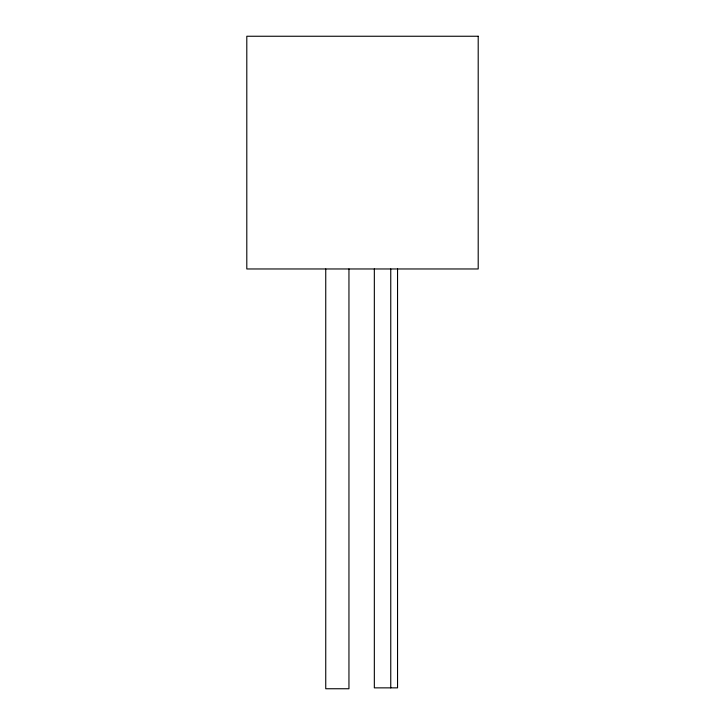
<?xml version="1.0" encoding="UTF-8"?>
<svg xmlns="http://www.w3.org/2000/svg" width="725" height="725" viewBox="0 0 725 725"><rect width="100%" height="100%" fill="white"/><g stroke="black" fill="none" stroke-linecap="round" stroke-linejoin="round"><path stroke-width="1.09" d="M397.545 268.966L397.545 687.862L374.336 687.862L374.336 268.966M390.757 268.966L390.757 687.862M348.952 268.966L348.952 688.75L325.743 688.75L325.743 268.966M478.201 36.25L246.799 36.25L246.799 268.966L478.201 268.966L478.201 36.25"/></g></svg>
